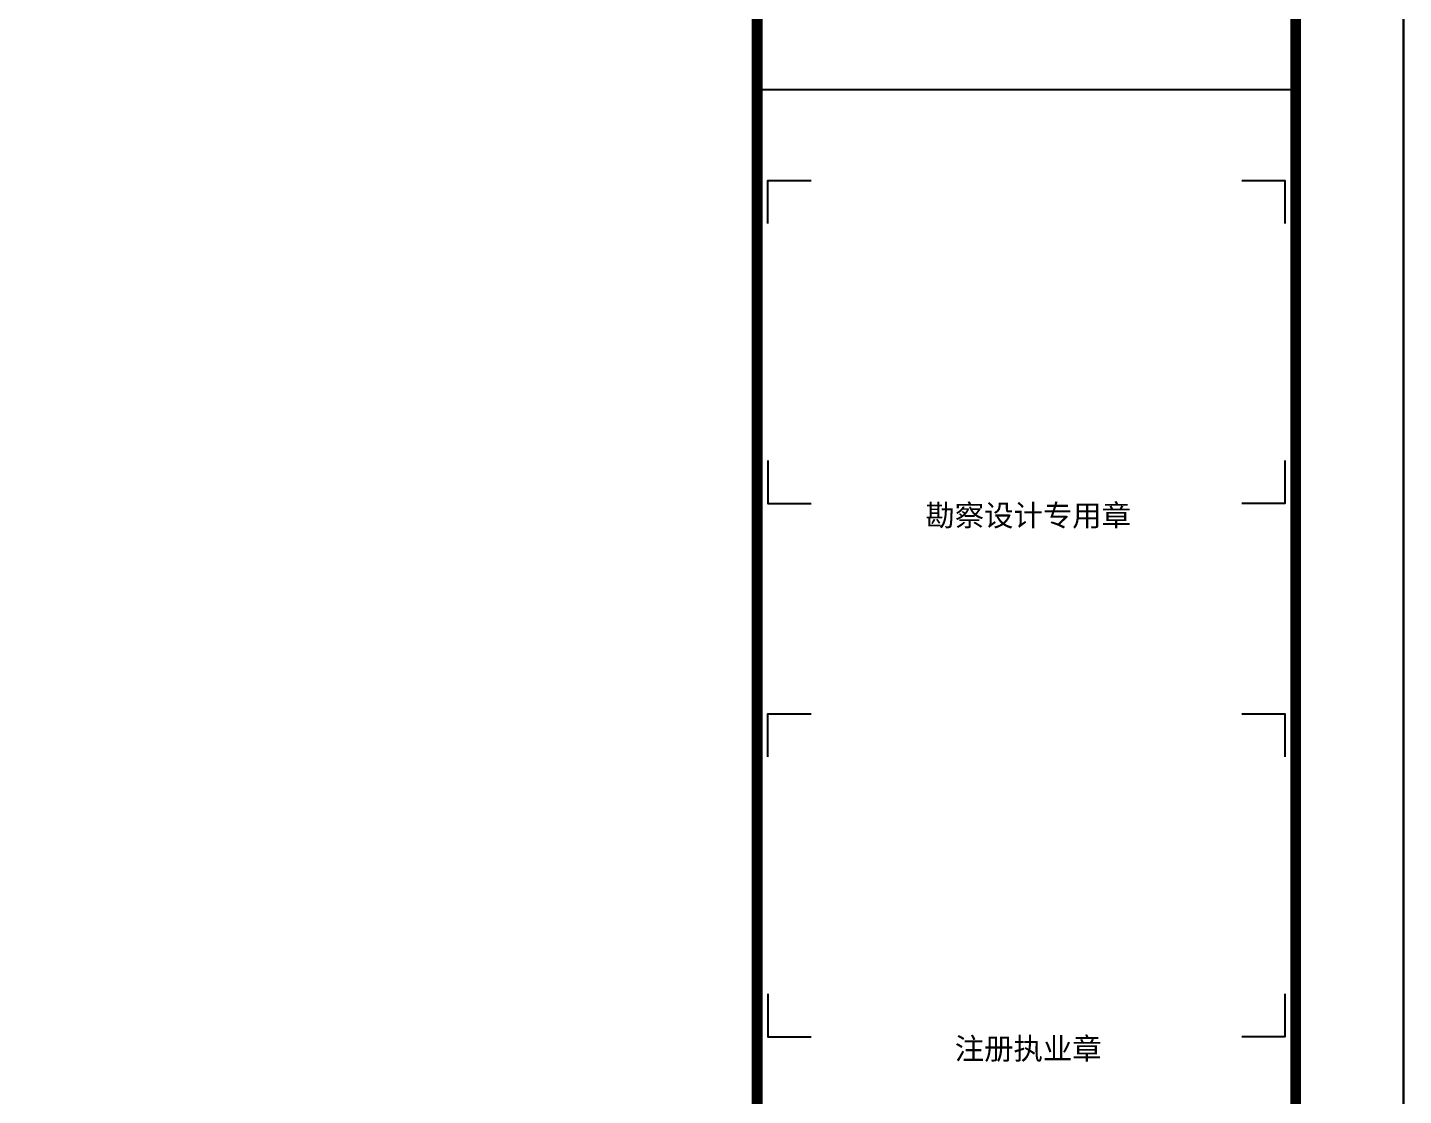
# Model space of a CAD drawing. Extents: x 498328 to 716449, y -893371 to -467753.
# Drawn here: x 598227 to 611001, y -660364 to -650447 of the extents above; entities that cross this region are included whole.
import ezdxf
from ezdxf.enums import TextEntityAlignment as Align

# ---------------------------------------------------------------- set-up
doc = ezdxf.new("R2010")
doc.units = 0
doc.header["$LTSCALE"] = 1000
doc.layers.get('0').update_dxf_attribs({"linetype": 'CONTINUOUS'})
for name, color, linetype in [('PUB_TITLE', 4, 'CONTINUOUS'), ('TK-PUBLIC', 7, 'CONTINUOUS'), ('通用-图框C-SHET', 141, 'CONTINUOUS')]:
    doc.layers.add(name, color=color, linetype=linetype)
doc.layers.add('yichutu', color=7, linetype='CONTINUOUS', true_color=0xffffff, plot=False)
doc.styles.add('标识1', font='times.ttf')

# ---------------------------------------------------------------- blocks, each defined once
blk = doc.blocks.new('yct-841-594-84100-59400-100-1000.0')
at = {"layer": 'yichutu', "color": 7, "true_color": 0xffffff}
blk.add_lwpolyline([(0, 0), (0, 59400), (84100, 59400), (84100, 0)], close=True, dxfattribs=at)
blk = doc.blocks.new('TY-YINZHANG-200702')
at = {"layer": 'TK-PUBLIC', "color": 253}
for points in [[(-4650, 24177), (-4650, 24577), (-4250, 24577)], [(-250, 24577), (150, 24577), (150, 24177)], [(-4650, 21977), (-4650, 21577), (-4650, 21577), (-4250, 21577)], [(150, 21977), (150, 21577), (-250, 21577)], [(-4650, 19225), (-4650, 19625), (-4250, 19625)], [(-250, 19625), (150, 19625), (150, 19225)], [(-4650, 17025), (-4650, 16625), (-4650, 16625), (-4250, 16625)], [(150, 17025), (150, 16625), (-250, 16625)]]:
    blk.add_lwpolyline(points, dxfattribs=at)
at = {"layer": 'TK-PUBLIC', "color": 253, "style": '标识1'}
for s, p in [('勘察设计专用章', (-2234, 21473)), ('注册执业章', (-2234, 16521))]:
    blk.add_text(s, height=200, dxfattribs=at).set_placement(p, align=Align.MIDDLE)

msp = doc.modelspace()

# ---------------------------------------------------------------- linework, layer by layer
at = {"layer": 'PUB_TITLE'}
msp.add_lwpolyline([(526900.9, -681323.8), (611000.9, -681323.8), (611000.9, -621923.8), (526900.9, -621923.8)], close=True, dxfattribs=at)
msp.add_lwpolyline([(526900.9, -681323.8), (611000.9, -681323.8), (611000.9, -621923.8), (526900.9, -621923.8)], close=True, dxfattribs=at)
at = {"layer": 'PUB_TITLE', "const_width": 100}
msp.add_lwpolyline([(529400.9, -680323.8), (610000.9, -680323.8), (610000.9, -622923.8), (529400.9, -622923.8)], close=True, dxfattribs=at)
msp.add_lwpolyline([(529400.9, -680323.8), (610000.9, -680323.8), (610000.9, -622923.8), (529400.9, -622923.8)], close=True, dxfattribs=at)
at = {"layer": '通用-图框C-SHET', "const_width": 100}
for points in [[(605000.9, -654373.8), (605000.9, -622923.8)], [(605000.9, -680323.8), (605000.9, -654373.8)]]:
    msp.add_lwpolyline(points, dxfattribs=at)
at = {"layer": '通用-图框C-SHET'}
msp.add_lwpolyline([(605000.9, -651023.8), (610000.9, -651023.8)], dxfattribs=at)

# ---------------------------------------------------------------- block references
msp.add_blockref('TY-YINZHANG-200702', (609750.9, -676445))
at = {"layer": 'yichutu'}
msp.add_blockref('yct-841-594-84100-59400-100-1000.0', (526900.9, -681323.8), dxfattribs=at)

doc.saveas('drawing.dxf')
